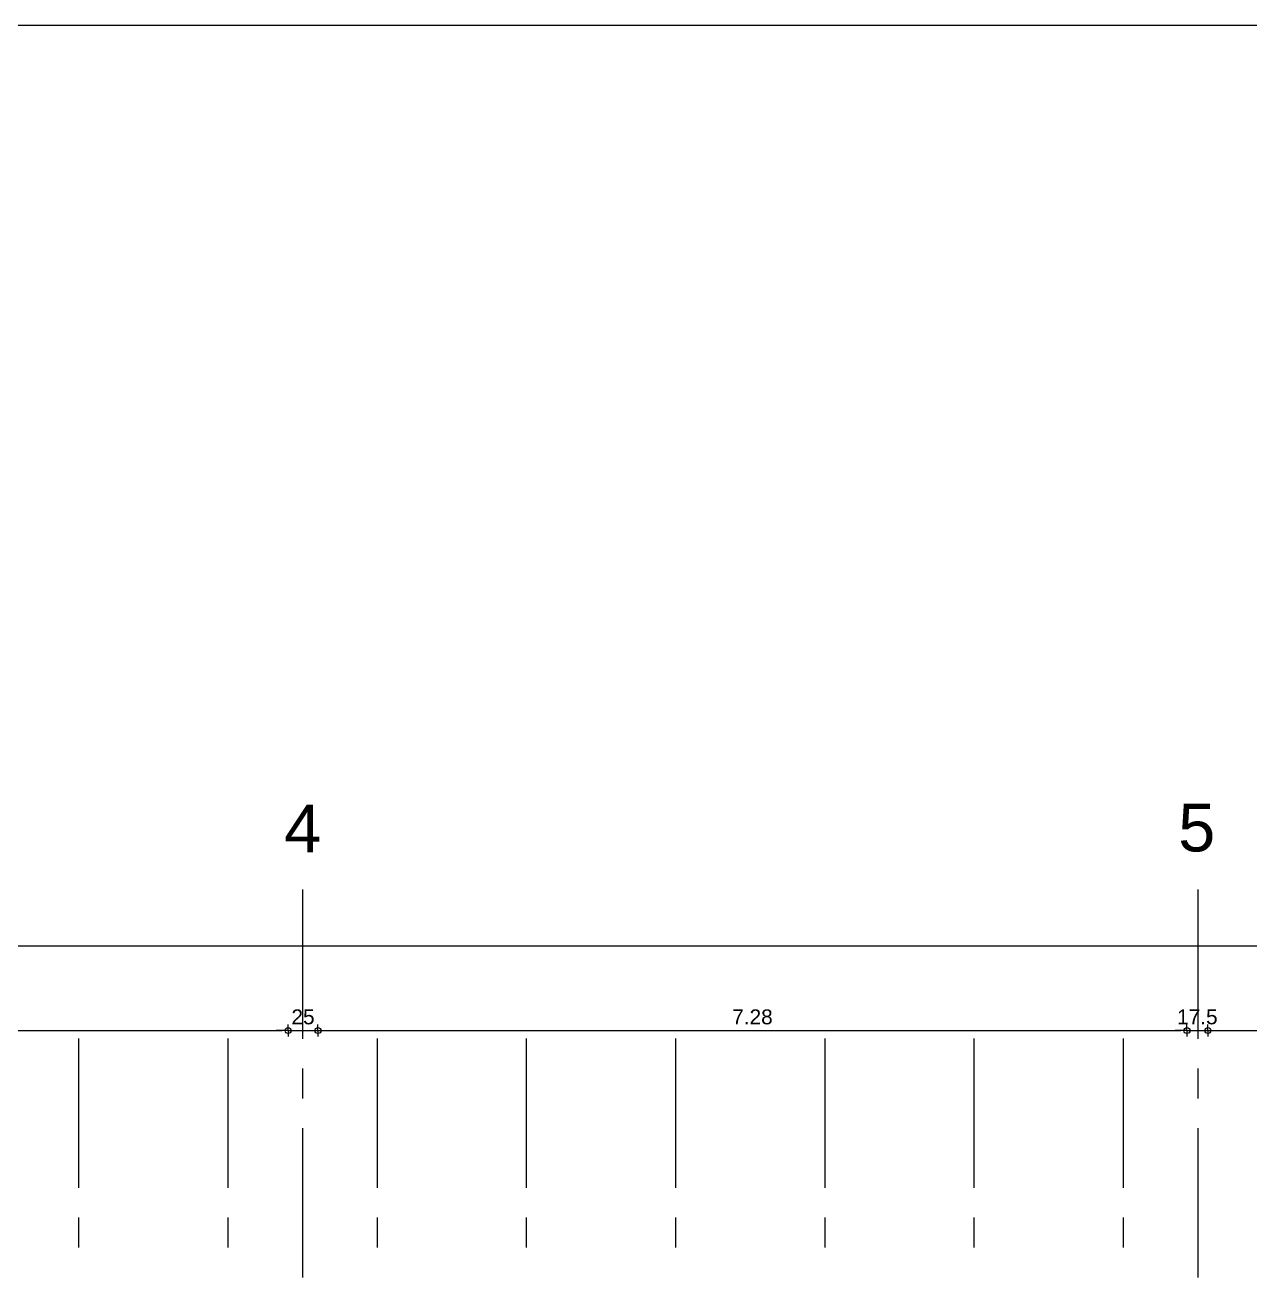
# Model space of a CAD drawing. Header units: millimetres. Extents: x -5 to 111, y -3 to 86.
# Drawn here: x 27.78 to 38.04, y 75.74 to 86.24 of the extents above; entities that cross this region are included whole.
import ezdxf

# ---------------------------------------------------------------- set-up
doc = ezdxf.new("R2010")
doc.units = ezdxf.units.MM
doc.linetypes.add('MITTE', pattern=[2, 1.25, -0.25, 0.25, -0.25])
for name, color, linetype, lineweight in [('A1------D-', 9, 'Continuous', 18), ('A1------W-', 9, 'Continuous', 25), ('A1E00---E-', 3, 'MITTE', 25), ('A1E00---T-', 3, 'Continuous', 25)]:
    doc.layers.add(name, color=color, linetype=linetype, lineweight=lineweight)
doc.styles.add('ARIAL', font='ARIAL.TTF')
doc.dimstyles.new('MST1_50m', dxfattribs={"dimtxt": 0.125, "dimasz": 0.05, "dimexe": 0.05, "dimexo": 0.1, "dimgap": 0.05, "dimtad": 1, "dimdec": 3, "dimzin": 9, "dimdsep": 46, "dimtxsty": 'ARIAL', "dimblk": 'ORIGIN', "dimcen": 0, "dimse1": 1, "dimse2": 1, "dimclrd": 256, "dimclre": 256, "dimclrt": 256, "dimadec": 0, "dimazin": 0, "dimtfac": 1, "dimtdec": 3, "dimtix": 1, "dimtmove": 0, "dimatfit": 3, "dimldrblk": 'ORIGIN', "dimfxl": 0, "dimlwd": -1, "dimlwe": -1, "dimarcsym": 0})

# ---------------------------------------------------------------- blocks, each defined once
blk = doc.blocks.new('_Origin')
at = {"color": 0, "linetype": 'ByBlock', "lineweight": -2}
blk.add_line((0, 0), (-1, 0), dxfattribs=at)
for points in [[(0, 0), (0, 1)], [(0, 0), (0, -1)]]:
    blk.add_lwpolyline(points)
blk.add_circle((0, 0), 0.5, dxfattribs=at)
blk = doc.blocks.new('*D244')
at = {"layer": 'A1------D-', "transparency": 16777216}
blk.add_line((22.9, 77.819), (29.93, 77.819), dxfattribs=at)
at = {"layer": 'Defpoints', "color": 0, "transparency": 16777216}
for p in [(29.98, 77.819), (29.98, 75.23), (22.85, 74.83)]:
    blk.add_point(p, dxfattribs=at)
at = {"layer": 'A1------D-', "transparency": 16777216, "xscale": 0.05, "yscale": 0.05, "zscale": 0.05, "rotation": 180}
blk.add_blockref('_Origin', (22.85, 77.819), dxfattribs=at)
at = {"layer": 'A1------D-', "transparency": 16777216, "xscale": 0.05, "yscale": 0.05, "zscale": 0.05}
blk.add_blockref('_Origin', (29.98, 77.819), dxfattribs=at)
at = {"layer": 'A1------D-', "transparency": 16777216, "insert": (26.415, 77.933), "char_height": 0.125, "attachment_point": 5, "style": 'ARIAL'}
blk.add_mtext('7.13', dxfattribs=at)
blk = doc.blocks.new('*D245')
at = {"layer": 'A1------D-', "transparency": 16777216}
for p, q in [((29.93, 77.819), (29.88, 77.819)), ((29.98, 77.819), (30.23, 77.819)), ((30.28, 77.819), (30.33, 77.819))]:
    blk.add_line(p, q, dxfattribs=at)
at = {"layer": 'Defpoints', "color": 0, "transparency": 16777216}
for p in [(30.23, 77.819), (30.23, 75.48), (29.98, 75.23)]:
    blk.add_point(p, dxfattribs=at)
at = {"layer": 'A1------D-', "transparency": 16777216, "xscale": 0.05, "yscale": 0.05, "zscale": 0.05}
blk.add_blockref('_Origin', (29.98, 77.819), dxfattribs=at)
at = {"layer": 'A1------D-', "transparency": 16777216, "xscale": 0.05, "yscale": 0.05, "zscale": 0.05, "rotation": 180}
blk.add_blockref('_Origin', (30.23, 77.819), dxfattribs=at)
at = {"layer": 'A1------D-', "transparency": 16777216, "insert": (30.105, 77.933), "char_height": 0.125, "attachment_point": 5, "style": 'ARIAL'}
blk.add_mtext('25', dxfattribs=at)
blk = doc.blocks.new('*D246')
at = {"layer": 'A1------D-', "transparency": 16777216}
blk.add_line((30.28, 77.819), (37.46, 77.819), dxfattribs=at)
at = {"layer": 'Defpoints', "color": 0, "transparency": 16777216}
for p in [(37.51, 77.819), (30.23, 75.48), (37.51, 74.435)]:
    blk.add_point(p, dxfattribs=at)
at = {"layer": 'A1------D-', "transparency": 16777216, "xscale": 0.05, "yscale": 0.05, "zscale": 0.05, "rotation": 180}
blk.add_blockref('_Origin', (30.23, 77.819), dxfattribs=at)
at = {"layer": 'A1------D-', "transparency": 16777216, "xscale": 0.05, "yscale": 0.05, "zscale": 0.05}
blk.add_blockref('_Origin', (37.51, 77.819), dxfattribs=at)
at = {"layer": 'A1------D-', "transparency": 16777216, "insert": (33.87, 77.933), "char_height": 0.125, "attachment_point": 5, "style": 'ARIAL'}
blk.add_mtext('7.28', dxfattribs=at)
blk = doc.blocks.new('*D247')
at = {"layer": 'A1------D-', "transparency": 16777216}
for p, q in [((37.46, 77.819), (37.41, 77.819)), ((37.51, 77.819), (37.685, 77.819)), ((37.735, 77.819), (37.785, 77.819))]:
    blk.add_line(p, q, dxfattribs=at)
at = {"layer": 'Defpoints', "color": 0, "transparency": 16777216}
for p in [(37.685, 77.819), (37.51, 74.435), (37.685, 74.435)]:
    blk.add_point(p, dxfattribs=at)
at = {"layer": 'A1------D-', "transparency": 16777216, "xscale": 0.05, "yscale": 0.05, "zscale": 0.05}
blk.add_blockref('_Origin', (37.51, 77.819), dxfattribs=at)
at = {"layer": 'A1------D-', "transparency": 16777216, "xscale": 0.05, "yscale": 0.05, "zscale": 0.05, "rotation": 180}
blk.add_blockref('_Origin', (37.685, 77.819), dxfattribs=at)
at = {"layer": 'A1------D-', "transparency": 16777216, "insert": (37.597, 77.933), "char_height": 0.125, "attachment_point": 5, "style": 'ARIAL'}
blk.add_mtext('17.5', dxfattribs=at)
blk = doc.blocks.new('*D248')
at = {"layer": 'A1------D-', "transparency": 16777216}
blk.add_line((37.735, 77.819), (84.285, 77.819), dxfattribs=at)
at = {"layer": 'Defpoints', "color": 0, "transparency": 16777216}
for p in [(84.335, 77.819), (37.685, 74.435), (84.335, 74.435)]:
    blk.add_point(p, dxfattribs=at)
at = {"layer": 'A1------D-', "transparency": 16777216, "xscale": 0.05, "yscale": 0.05, "zscale": 0.05, "rotation": 180}
blk.add_blockref('_Origin', (37.685, 77.819), dxfattribs=at)
at = {"layer": 'A1------D-', "transparency": 16777216, "xscale": 0.05, "yscale": 0.05, "zscale": 0.05}
blk.add_blockref('_Origin', (84.335, 77.819), dxfattribs=at)
at = {"layer": 'A1------D-', "transparency": 16777216, "insert": (61.01, 77.933), "char_height": 0.125, "attachment_point": 5, "style": 'ARIAL'}
blk.add_mtext('46.65', dxfattribs=at)
blk = doc.blocks.new('*D250')
at = {"layer": 'A1------D-', "transparency": 16777216}
blk.add_line((5.295, 78.528), (84.625, 78.528), dxfattribs=at)
at = {"layer": 'Defpoints', "color": 0, "transparency": 16777216}
for p in [(84.675, 78.528), (5.245, 75.055), (84.675, 74.775)]:
    blk.add_point(p, dxfattribs=at)
at = {"layer": 'A1------D-', "transparency": 16777216, "xscale": 0.05, "yscale": 0.05, "zscale": 0.05, "rotation": 180}
blk.add_blockref('_Origin', (5.245, 78.528), dxfattribs=at)
at = {"layer": 'A1------D-', "transparency": 16777216, "xscale": 0.05, "yscale": 0.05, "zscale": 0.05}
blk.add_blockref('_Origin', (84.675, 78.528), dxfattribs=at)
at = {"layer": 'A1------D-', "transparency": 16777216, "insert": (44.96, 78.642), "char_height": 0.125, "attachment_point": 5, "style": 'ARIAL'}
blk.add_mtext('79.43', dxfattribs=at)

msp = doc.modelspace()

# ---------------------------------------------------------------- linework, layer by layer
at = {"layer": 'A1------W-', "flags": 128}
msp.add_lwpolyline([(-4.5891, 86.243), (110.9109, 86.243), (110.9109, -2.857), (-4.5891, -2.857)], close=True, dxfattribs=at)
at = {"layer": 'A1E00---E-'}
for p, q in [((30.1, 79), (30.1, 14.9776)), ((37.6, 79), (37.6, 14.9776)), ((28.225, 77.7515), (28.225, 75.9715)), ((29.475, 77.7515), (29.475, 75.9715)), ((30.725, 77.7515), (30.725, 75.9715)), ((31.975, 77.7515), (31.975, 75.9715)), ((33.225, 77.7515), (33.225, 75.9715)), ((34.475, 77.7515), (34.475, 75.9715)), ((35.725, 77.7515), (35.725, 75.9715)), ((36.975, 77.7515), (36.975, 75.9715))]:
    msp.add_line(p, q, dxfattribs=at)

# ---------------------------------------------------------------- texts
at = {"layer": 'A1E00---T-', "style": 'ARIAL'}
for s, p in [('4', (29.9469, 79.3129)), ('5', (37.4364, 79.3198))]:
    msp.add_text(s, height=0.4, rotation=359.87291, dxfattribs=at).set_placement(p)

# ---------------------------------------------------------------- dimensions: what is measured, and where the dimension line sits
at = {"layer": 'A1------D-'}
for base, p1, p2, picture, middle in [((84.675, 78.5279), (5.245, 75.055), (84.675, 74.775), '*D250', (44.96, 78.6418)), ((29.98, 77.819), (22.85, 74.83), (29.98, 75.23), '*D244', (26.415, 77.9329)), ((37.51, 77.819), (30.23, 75.48), (37.51, 74.435), '*D246', (33.87, 77.9328)), ((84.335, 77.819), (37.685, 74.435), (84.335, 74.435), '*D248', (61.01, 77.9328))]:
    dim = msp.add_linear_dim(base=base, p1=p1, p2=p2, dimstyle='MST1_50m', dxfattribs=at)
    dim.commit()
    dim.dimension.update_dxf_attribs({"geometry": picture, "text_midpoint": middle})
for base, p1, p2, picture, middle in [((30.23, 77.819), (29.98, 75.23), (30.23, 75.48), '*D245', (30.105, 77.9328)), ((37.685, 77.819), (37.51, 74.435), (37.685, 74.435), '*D247', (37.5975, 77.9328))]:
    dim = msp.add_linear_dim(base=base, p1=p1, p2=p2, dimstyle='MST1_50m', override={"dimdec": 1, "dimlfac": 100, "dimtdec": 1, "dimtmove": 1}, dxfattribs=at)
    dim.commit()
    dim.dimension.update_dxf_attribs({"geometry": picture, "text_midpoint": middle})

doc.saveas('drawing.dxf')
